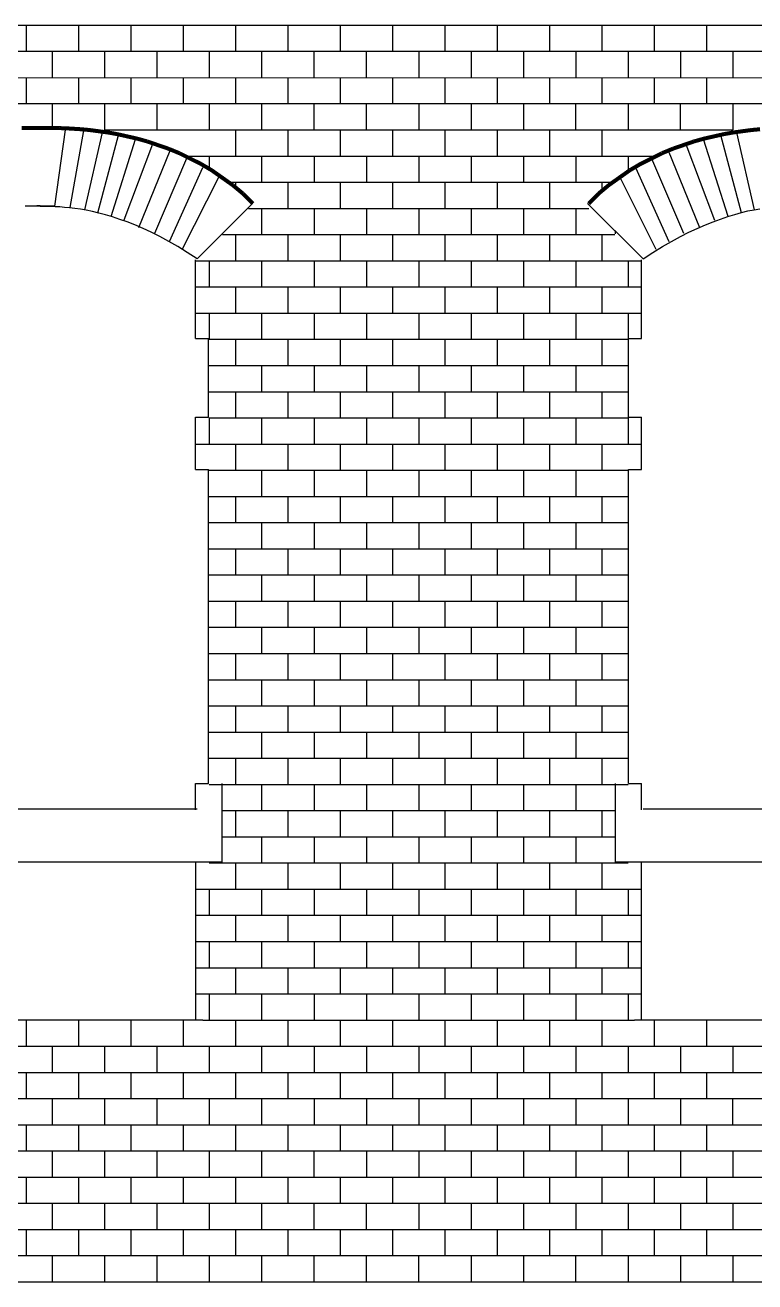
# Model space of a CAD drawing. Extents: x 192 to 301, y 47 to 228.
# Drawn here: x 245.96 to 273.85, y 109 to 157 of the extents above; entities that cross this region are included whole.
import ezdxf

# ---------------------------------------------------------------- set-up
doc = ezdxf.new("R2010")
doc.units = 0
doc.header["$MEASUREMENT"] = 0
doc.layers.add('OHNE_NAMEN', color=5, linetype='CONTINUOUS')

msp = doc.modelspace()

# ---------------------------------------------------------------- linework, layer by layer
at = {"layer": 'OHNE_NAMEN', "color": 7, "linetype": 'CONTINUOUS'}
for p, q in [((198.0001, 156.9999), (295.0002, 156.9999)), ((246.0001, 156.9999), (246.0001, 156.0001)), ((247.9999, 156.9999), (247.9999, 156.0001)), ((249.9999, 156.9999), (249.9999, 156.0001)), ((252.0001, 156.9999), (252.0001, 156.0001)), ((254, 156.9999), (254, 156.0001)), ((255.9999, 156.9999), (255.9999, 156.0001)), ((258.0001, 156.9999), (258.0001, 156.0001)), ((260, 156.9999), (260, 156.0001)), ((261.9999, 156.9999), (261.9999, 156.0001)), ((263.9998, 156.9999), (263.9998, 156.0001)), ((266.0001, 156.9999), (266.0001, 156.0001)), ((268, 156.9999), (268, 156.0001)), ((269.9999, 156.9999), (269.9999, 156.0001)), ((272.0001, 156.9999), (272.0001, 156.0001)), ((198.0001, 156.0001), (295.0002, 156.0001)), ((246.9998, 155.9997), (246.9998, 155)), ((248.9997, 155.9997), (248.9997, 155)), ((251, 155.9997), (251, 155)), ((252.9999, 155.9997), (252.9999, 155)), ((254.9998, 155.9997), (254.9998, 155)), ((257, 156.0001), (257, 155)), ((258.9999, 156.0001), (258.9999, 155)), ((261.0002, 156.0001), (261.0002, 155)), ((263.0001, 156.0001), (263.0001, 155)), ((265, 156.0001), (265, 155.0003)), ((266.9998, 156.0001), (266.9998, 155.0003)), ((269.0001, 156.0001), (269.0001, 155.0003)), ((271, 156.0001), (271, 155.0003)), ((272.9999, 156.0001), (272.9999, 155.0003)), ((299, 155), (193.9396, 154.9576)), ((246.0001, 155), (246.0001, 154.0002)), ((247.9999, 155), (247.9999, 154.0002)), ((249.9999, 155), (249.9999, 154.0002)), ((252.0001, 155), (252.0001, 154.0002)), ((254, 155), (254, 154.0002)), ((255.9999, 155), (255.9999, 154.0002)), ((258.0001, 155), (258.0001, 154.0002)), ((260, 155), (260, 154.0002)), ((261.9999, 155), (261.9999, 154.0002)), ((264.0002, 155), (264.0002, 153.9999)), ((266.0001, 155), (266.0001, 153.9999)), ((268, 155), (268, 153.9999)), ((269.9999, 155), (269.9999, 153.9999)), ((272.0001, 155), (272.0001, 153.9999)), ((299, 153.9999), (194.0006, 154.0002)), ((246.9998, 154.0002), (247.0002, 153.125)), ((249.0001, 154.0002), (249.0001, 153.0001)), ((251, 154.0002), (251, 153.0001)), ((252.9999, 154.0002), (252.9999, 153.0001)), ((255.0001, 154.0002), (255.0001, 153.0001)), ((257, 154.0002), (257, 153.0001)), ((258.9999, 154.0002), (258.9999, 153.0001)), ((261.0002, 154.0002), (261.0002, 153.0001)), ((263.0001, 154.0002), (263.0001, 153.0001)), ((265, 154.0002), (265, 153.0001)), ((267.0002, 153.0008), (267.0002, 154.0005)), ((269.0005, 154.0009), (269.0005, 153.0011)), ((271, 153.0008), (271, 154.0005)), ((273.0002, 154.0009), (273.0002, 153.0011)), ((247.0958, 150.0812), (247.5001, 153.0001)), ((247.6779, 150.0283), (248.207, 152.974)), ((248.2423, 149.9401), (248.9126, 152.9034)), ((248.7362, 149.8342), (249.5299, 152.7976)), ((249.0001, 153.0001), (272.9999, 153.0001)), ((254, 153.0001), (254, 151.9999)), ((255.9999, 153.0001), (255.9999, 151.9999)), ((258.0001, 153.0001), (258.0001, 151.9999)), ((260, 153.0001), (260, 151.9999)), ((261.9999, 153.0001), (261.9999, 151.9999)), ((264.0002, 153.0001), (264.0002, 151.9999)), ((266.0001, 153.0001), (266.0001, 151.9999)), ((268, 153.0001), (268, 151.9999)), ((273.3368, 149.8342), (272.5431, 152.7976)), ((273.8307, 149.9401), (273.1604, 152.9034)), ((249.2477, 149.6931), (250.1826, 152.6388)), ((249.7416, 149.558), (250.8352, 152.4624)), ((250.306, 149.2758), (251.5055, 152.2155)), ((271.7493, 149.2582), (270.5499, 152.1979)), ((272.3137, 149.5404), (271.2201, 152.4448)), ((272.8253, 149.6931), (271.8904, 152.6388)), ((250.9174, 149.0581), (252.1405, 151.9156)), ((252.0001, 151.9999), (269.9999, 151.9999)), ((252.9999, 151.9999), (252.9999, 151.5001)), ((255.0001, 151.9996), (255.0001, 150.9998)), ((257.0004, 151.9996), (257.0004, 150.9998)), ((259.0003, 151.9996), (259.0003, 150.9998)), ((261.0005, 151.9996), (261.0005, 150.9998)), ((263.0004, 151.9996), (263.0004, 150.9998)), ((265.0003, 151.9996), (265.0003, 150.9998)), ((267.0006, 151.9996), (267.0006, 150.9998)), ((269.0001, 151.9999), (269.0001, 151.3752)), ((271.1376, 149.0405), (269.9148, 151.898)), ((251.4819, 148.735), (252.7579, 151.5629)), ((270.5735, 148.7174), (269.2975, 151.5452)), ((251.9758, 148.4528), (253.3576, 151.1924)), ((253.7499, 151.0002), (268.375, 151.0002)), ((254, 150.9998), (254, 150.7501)), ((255.9999, 150.9998), (255.9999, 150)), ((258.0001, 150.9998), (258.0001, 150)), ((260, 150.9998), (260, 150)), ((261.9999, 150.9998), (261.9999, 150)), ((264.0002, 150.9998), (264.0002, 150)), ((266.0001, 150.9998), (266.0001, 150)), ((268, 150.9998), (268, 150.7501)), ((270.0796, 148.4351), (268.6978, 151.1748)), ((252.5335, 148.0707), (254.6551, 150.192)), ((254.4999, 150), (267.5001, 150)), ((255.0001, 149.9997), (255.0001, 148.9999)), ((257.0004, 149.9997), (257.0004, 148.9996)), ((259.0003, 149.9997), (259.0003, 148.9996)), ((261.0005, 149.9997), (261.0005, 148.9996)), ((263.0004, 149.9997), (263.0004, 148.9996)), ((265.0003, 149.9997), (265.0003, 148.9996)), ((267.0006, 149.9997), (267.0006, 148.9996)), ((269.5794, 148.0707), (267.4581, 150.192)), ((253.5001, 148.9999), (268.4999, 148.9999)), ((254, 148.9999), (254, 147.9998)), ((255.9999, 148.9999), (255.9999, 147.9998)), ((258.0001, 148.9999), (258.0001, 147.9998)), ((260, 148.9999), (260, 147.9998)), ((261.9999, 148.9999), (261.9999, 147.9998)), ((264.0002, 148.9999), (264.0002, 147.9998)), ((266.0001, 148.9999), (266.0001, 147.9998)), ((268, 148.9999), (268, 147.9998)), ((268.5179, 149.0296), (268.5179, 149.1548)), ((252.7501, 148.0002), (269.2499, 148.0002)), ((252.9999, 147.9998), (252.9999, 147)), ((255.0001, 147.9994), (255.0001, 146.9997)), ((257.0004, 147.9998), (257.0004, 146.9997)), ((259.0003, 147.9998), (259.0003, 146.9997)), ((261.0005, 147.9998), (261.0005, 146.9997)), ((263.0004, 147.9998), (263.0004, 146.9997)), ((265.0003, 147.9998), (265.0003, 146.9997)), ((267.0006, 147.9998), (267.0006, 146.9997)), ((269.0001, 147.9998), (269.0001, 147)), ((252.7501, 147), (269.2499, 147)), ((254, 147), (254, 145.9999)), ((255.9999, 147), (255.9999, 145.9999)), ((258.0001, 147), (258.0001, 145.9999)), ((260, 147), (260, 145.9999)), ((261.9999, 147), (261.9999, 145.9999)), ((264.0002, 147), (264.0002, 145.9999)), ((266.0001, 147), (266.0001, 145.9999)), ((268, 147), (268, 145.9999)), ((252.7501, 145.9999), (269.2499, 145.9999)), ((252.9999, 145.9999), (252.9999, 144.9998)), ((255.0001, 145.9996), (255.0001, 144.9998)), ((257.0004, 145.9996), (257.0004, 144.9998)), ((259.0003, 145.9996), (259.0003, 144.9998)), ((261.0005, 145.9996), (261.0005, 144.9998)), ((263.0004, 145.9996), (263.0004, 144.9998)), ((265.0003, 145.9999), (265.0003, 144.9998)), ((267.0006, 145.9999), (267.0006, 144.9998)), ((269.0001, 145.9999), (269.0001, 144.9998)), ((253.25, 145.0001), (268.75, 145.0001)), ((254, 145.0001), (254, 144)), ((255.9999, 145.0001), (255.9999, 144)), ((258.0001, 145.0001), (258.0001, 144)), ((260, 145.0001), (260, 144)), ((261.9999, 145.0001), (261.9999, 144)), ((264.0002, 145.0001), (264.0002, 144)), ((266.0001, 145.0001), (266.0001, 144)), ((268, 145.0001), (268, 144)), ((253.25, 144), (268.75, 144)), ((255.0001, 143.9996), (255.0001, 142.9999)), ((257.0004, 143.9996), (257.0004, 142.9999)), ((259.0003, 143.9996), (259.0003, 142.9999)), ((261.0005, 143.9996), (261.0005, 142.9999)), ((263.0004, 143.9996), (263.0004, 142.9999)), ((265.0003, 143.9996), (265.0003, 142.9999)), ((267.0006, 143.9996), (267.0006, 142.9999)), ((253.25, 142.9999), (268.75, 142.9999)), ((254, 142.9999), (254, 141.9998)), ((255.9999, 142.9999), (255.9999, 141.9998)), ((258.0001, 142.9999), (258.0001, 141.9998)), ((260, 142.9999), (260, 141.9998)), ((261.9999, 142.9999), (261.9999, 141.9998)), ((264.0002, 142.9999), (264.0002, 141.9998)), ((266.0001, 142.9999), (266.0001, 141.9998)), ((268, 142.9999), (268, 141.9998)), ((252.9999, 142.0001), (252.9999, 141)), ((253.25, 142.0001), (268.75, 142.0001)), ((255.0001, 141.9998), (255.0001, 141)), ((257.0004, 141.9998), (257.0004, 140.9996)), ((259.0003, 141.9998), (259.0003, 140.9996)), ((261.0005, 141.9998), (261.0005, 140.9996)), ((263.0004, 141.9998), (263.0004, 140.9996)), ((265.0003, 141.9998), (265.0003, 140.9996)), ((267.0006, 141.9998), (267.0006, 140.9996)), ((269.0001, 142.0001), (269.0001, 141)), ((252.7501, 141), (269.2499, 141)), ((254, 141), (254, 139.9999)), ((255.9999, 141), (255.9999, 139.9999)), ((258.0001, 141), (258.0001, 139.9999)), ((260, 141), (260, 139.9999)), ((261.9999, 141), (261.9999, 139.9999)), ((264.0002, 141), (264.0002, 139.9999)), ((266.0001, 141), (266.0001, 139.9999)), ((268, 141), (268, 139.9999)), ((253.25, 139.9999), (268.75, 139.9999)), ((255.0001, 139.9995), (255.0001, 138.9997)), ((257.0004, 139.9999), (257.0004, 138.9997)), ((259.0003, 139.9999), (259.0003, 138.9997)), ((261.0005, 139.9999), (261.0005, 138.9997)), ((263.0004, 139.9999), (263.0004, 138.9997)), ((265.0003, 139.9999), (265.0003, 138.9997)), ((267.0006, 139.9999), (267.0006, 138.9997)), ((253.25, 139.0001), (268.75, 139.0001)), ((254, 139.0001), (254, 138)), ((255.9999, 139.0001), (255.9999, 138)), ((258.0001, 139.0001), (258.0001, 138)), ((260, 139.0001), (260, 138)), ((261.9999, 139.0001), (261.9999, 138)), ((264.0002, 139.0001), (264.0002, 138)), ((266.0001, 139.0001), (266.0001, 138)), ((268, 139.0001), (268, 138)), ((253.25, 138), (268.75, 138)), ((255.0001, 137.9996), (255.0001, 136.9998)), ((257.0004, 137.9996), (257.0004, 136.9998)), ((259.0003, 137.9996), (259.0003, 136.9998)), ((261.0005, 137.9996), (261.0005, 136.9998)), ((263.0004, 137.9996), (263.0004, 136.9998)), ((265.0003, 137.9996), (265.0003, 136.9998)), ((267.0006, 137.9996), (267.0006, 136.9998)), ((253.25, 136.9998), (268.75, 136.9998)), ((254, 137.0002), (254, 136.0001)), ((255.9999, 137.0002), (255.9999, 136.0001)), ((258.0001, 137.0002), (258.0001, 136.0001)), ((260, 137.0002), (260, 136.0001)), ((261.9999, 137.0002), (261.9999, 136.0001)), ((264.0002, 137.0002), (264.0002, 136.0001)), ((266.0001, 137.0002), (266.0001, 136.0001)), ((268, 137.0002), (268, 136.0001)), ((253.25, 136.0001), (268.75, 136.0001)), ((255.0001, 135.9997), (255.0001, 134.9999)), ((257.0004, 135.9997), (257.0004, 134.9996)), ((259.0003, 135.9997), (259.0003, 134.9996)), ((261.0005, 135.9997), (261.0005, 134.9996)), ((263.0004, 135.9997), (263.0004, 134.9996)), ((265.0003, 135.9997), (265.0003, 134.9996)), ((267.0006, 135.9997), (267.0006, 134.9996)), ((253.25, 134.9999), (268.75, 134.9999)), ((254, 134.9999), (254, 133.9998)), ((255.9999, 134.9999), (255.9999, 133.9998)), ((258.0001, 134.9999), (258.0001, 133.9998)), ((260, 134.9999), (260, 133.9998)), ((261.9999, 134.9999), (261.9999, 133.9998)), ((264.0002, 134.9999), (264.0002, 133.9998)), ((266.0001, 134.9999), (266.0001, 133.9998)), ((268, 134.9999), (268, 133.9998)), ((253.25, 134.0002), (268.75, 134.0002)), ((255.0001, 133.9995), (255.0001, 132.9997)), ((257.0004, 133.9998), (257.0004, 132.9997)), ((259.0003, 133.9998), (259.0003, 132.9997)), ((261.0005, 133.9998), (261.0005, 132.9997)), ((263.0004, 133.9998), (263.0004, 132.9997)), ((265.0003, 133.9998), (265.0003, 132.9997)), ((267.0006, 133.9998), (267.0006, 132.9997)), ((253.25, 133), (268.75, 133)), ((254, 133), (254, 131.9999)), ((255.9999, 133), (255.9999, 131.9999)), ((258.0001, 133), (258.0001, 131.9999)), ((260, 133), (260, 131.9999)), ((261.9999, 133), (261.9999, 131.9999)), ((264.0002, 133), (264.0002, 131.9999)), ((266.0001, 133), (266.0001, 131.9999)), ((268, 133), (268, 131.9999)), ((253.25, 131.9999), (268.75, 131.9999)), ((255.0001, 131.9996), (255.0001, 130.9998)), ((257.0004, 131.9999), (257.0004, 130.9998)), ((259.0003, 131.9999), (259.0003, 130.9998)), ((261.0005, 131.9999), (261.0005, 130.9998)), ((263.0004, 131.9999), (263.0004, 130.9998)), ((265.0003, 131.9999), (265.0003, 130.9998)), ((267.0006, 131.9999), (267.0006, 130.9998)), ((253.25, 131.0001), (268.75, 131.0001)), ((254, 131.0001), (254, 130)), ((255.9999, 131.0001), (255.9999, 130)), ((258.0001, 131.0001), (258.0001, 130)), ((260, 131.0001), (260, 130)), ((261.9999, 131.0001), (261.9999, 130)), ((264.0002, 131.0001), (264.0002, 130)), ((266.0001, 131.0001), (266.0001, 130)), ((268, 131.0001), (268, 130)), ((253.25, 130), (268.75, 130)), ((255.0001, 129.9997), (255.0001, 128.9999)), ((257.0004, 129.9997), (257.0004, 128.9999)), ((259.0003, 129.9997), (259.0003, 128.9999)), ((261.0005, 129.9997), (261.0005, 128.9999)), ((263.0004, 129.9997), (263.0004, 128.9999)), ((265.0003, 129.9997), (265.0003, 128.9999)), ((267.0006, 129.9997), (267.0006, 128.9999)), ((253.25, 128.9999), (268.75, 128.9999)), ((254, 128.9999), (254, 127.9998)), ((255.9999, 128.9999), (255.9999, 127.9998)), ((258.0001, 128.9999), (258.0001, 127.9998)), ((260, 128.9999), (260, 127.9998)), ((261.9999, 128.9999), (261.9999, 127.9998)), ((264.0002, 128.9999), (264.0002, 127.9998)), ((266.0001, 128.9999), (266.0001, 127.9998)), ((268, 128.9999), (268, 127.9998)), ((252.9999, 128.0001), (269.0001, 128.0001)), ((253.4722, 128.0298), (253.4722, 125.0297)), ((255.0001, 127.9998), (255.0001, 127)), ((257.0004, 127.9998), (257.0004, 126.9996)), ((259.0003, 127.9998), (259.0003, 126.9996)), ((261.0005, 127.9998), (261.0005, 126.9996)), ((263.0004, 127.9998), (263.0004, 126.9996)), ((265.0003, 127.9998), (265.0003, 126.9996)), ((267.0006, 127.9998), (267.0006, 126.9996)), ((268.5179, 125.0297), (268.5179, 128.0298)), ((253.5001, 127), (268.4999, 127)), ((254, 127), (254, 125.9999)), ((255.9999, 127), (255.9999, 125.9999)), ((258.0001, 127), (258.0001, 125.9999)), ((260, 127), (260, 125.9999)), ((261.9999, 127), (261.9999, 125.9999)), ((264.0002, 127), (264.0002, 125.9999)), ((266.0001, 127), (266.0001, 125.9999)), ((268, 127), (268, 125.9999)), ((253.5001, 125.9999), (268.4999, 125.9999)), ((255.0001, 125.9995), (255.0001, 124.9997)), ((257.0004, 125.9999), (257.0004, 124.9997)), ((259.0003, 125.9999), (259.0003, 124.9997)), ((261.0005, 125.9999), (261.0005, 124.9997)), ((263.0004, 125.9999), (263.0004, 124.9997)), ((265.0003, 125.9999), (265.0003, 124.9997)), ((267.0006, 125.9999), (267.0006, 124.9997)), ((252.9999, 125.0001), (269.0001, 125.0001)), ((254, 125.0001), (254, 124)), ((255.9999, 125.0001), (255.9999, 124)), ((258.0001, 125.0001), (258.0001, 124)), ((260, 125.0001), (260, 124)), ((261.9999, 125.0001), (261.9999, 124)), ((264.0002, 125.0001), (264.0002, 124)), ((266.0001, 125.0001), (266.0001, 124)), ((268, 125.0001), (268, 124)), ((269.5176, 125.0297), (268.5179, 125.0297)), ((252.7501, 124), (269.2499, 124)), ((252.9999, 124), (252.9999, 122.9999)), ((255.0001, 123.9996), (255.0001, 122.9999)), ((257.0004, 123.9996), (257.0004, 122.9999)), ((259.0003, 123.9996), (259.0003, 122.9999)), ((261.0005, 123.9996), (261.0005, 122.9999)), ((263.0004, 123.9996), (263.0004, 122.9999)), ((265.0003, 123.9996), (265.0003, 122.9999)), ((267.0006, 123.9996), (267.0006, 122.9999)), ((269.0001, 124), (269.0001, 122.9999)), ((252.7501, 122.9999), (269.2499, 122.9999)), ((254, 123.0002), (254, 122.0001)), ((255.9999, 123.0002), (255.9999, 122.0001)), ((258.0001, 123.0002), (258.0001, 122.0001)), ((260, 123.0002), (260, 122.0001)), ((261.9999, 123.0002), (261.9999, 122.0001)), ((264.0002, 123.0002), (264.0002, 122.0001)), ((266.0001, 123.0002), (266.0001, 122.0001)), ((268, 123.0002), (268, 122.0001)), ((252.7501, 122.0001), (269.2499, 122.0001)), ((252.9999, 122.0001), (252.9999, 121)), ((255.0001, 121.9997), (255.0001, 121)), ((257.0004, 121.9997), (257.0004, 120.9996)), ((259.0003, 121.9997), (259.0003, 120.9996)), ((261.0005, 121.9997), (261.0005, 120.9996)), ((263.0004, 121.9997), (263.0004, 120.9996)), ((265.0003, 121.9997), (265.0003, 121)), ((267.0006, 121.9997), (267.0006, 121)), ((269.0001, 122.0001), (269.0001, 121)), ((252.7501, 121), (269.2499, 121)), ((254, 121), (254, 119.9998)), ((255.9999, 121), (255.9999, 119.9998)), ((258.0001, 121), (258.0001, 119.9998)), ((260, 121), (260, 119.9998)), ((261.9999, 121), (261.9999, 119.9998)), ((264.0002, 121), (264.0002, 119.9998)), ((266.0001, 121), (266.0001, 119.9998)), ((268, 121), (268, 119.9998)), ((252.7501, 120.0002), (269.2499, 120.0002)), ((252.9999, 119.9998), (252.9999, 119.0001)), ((255.0001, 119.9995), (255.0001, 118.9997)), ((257.0004, 119.9998), (257.0004, 118.9997)), ((259.0003, 119.9998), (259.0003, 118.9997)), ((261.0005, 119.9998), (261.0005, 118.9997)), ((263.0004, 119.9998), (263.0004, 118.9997)), ((265.0003, 119.9998), (265.0003, 118.9997)), ((267.0006, 119.9998), (267.0006, 118.9997)), ((269.0001, 119.9998), (269.0001, 119.0001)), ((245.9997, 119.0001), (245.9997, 118.0003)), ((247.9999, 119.0001), (247.9999, 118.0003)), ((249.9999, 119.0001), (249.9999, 118.0003)), ((251.9998, 119.0001), (251.9998, 118.0003)), ((252.7501, 119.0001), (269.2499, 119.0001)), ((254, 119.0001), (254, 117.9999)), ((255.9999, 119.0001), (255.9999, 117.9999)), ((258.0001, 119.0001), (258.0001, 117.9999)), ((260, 119.0001), (260, 117.9999)), ((261.9999, 119.0001), (261.9999, 117.9999)), ((264.0002, 119.0001), (264.0002, 117.9999)), ((266.0001, 119.0001), (266.0001, 117.9999)), ((268, 119.0001), (268, 117.9999)), ((270.0002, 118.9997), (270.0002, 117.9999)), ((272.0005, 118.9997), (272.0005, 117.9999)), ((195.9998, 118.0013), (297.0001, 117.9999)), ((247.0002, 117.9999), (247.0002, 117.0002)), ((249.0001, 117.9999), (249.0001, 117.0002)), ((251, 117.9999), (251, 117.0002)), ((252.9999, 117.9999), (252.9999, 117.0002)), ((255.0001, 117.9996), (255.0001, 116.9998)), ((257.0004, 117.9999), (257.0004, 116.9998)), ((259.0003, 117.9999), (259.0003, 116.9998)), ((261.0005, 117.9999), (261.0005, 116.9998)), ((263.0004, 117.9999), (263.0004, 116.9998)), ((265.0003, 117.9999), (265.0003, 116.9998)), ((267.0006, 117.9999), (267.0006, 116.9998)), ((269.0001, 117.9999), (269.0001, 117.0002)), ((271, 117.9999), (271, 116.9998)), ((272.9999, 117.9999), (272.9999, 116.9998)), ((195.9998, 117.0012), (297.0001, 117.0012)), ((246.0001, 117.0002), (246.0001, 116)), ((247.9999, 117.0002), (247.9999, 116)), ((249.9999, 117.0002), (249.9999, 116)), ((252.0001, 117.0002), (252.0001, 116)), ((254, 117.0002), (254, 116)), ((256.0002, 116.9998), (256.0002, 115.9997)), ((258.0005, 116.9998), (258.0005, 115.9997)), ((260.0004, 116.9998), (260.0004, 115.9997)), ((262.0003, 116.9998), (262.0003, 115.9997)), ((264.0005, 116.9998), (264.0005, 115.9997)), ((266.0005, 116.9998), (266.0005, 115.9997)), ((268.0003, 116.9998), (268.0003, 115.9997)), ((269.9999, 117.0002), (269.9999, 116)), ((272.0001, 116.9998), (272.0001, 116)), ((195.9998, 116.0015), (297.0001, 116.0015)), ((247.0002, 116), (247.0002, 114.9999)), ((249.0001, 116), (249.0001, 114.9999)), ((251, 116), (251, 114.9999)), ((252.9999, 116), (252.9999, 114.9999)), ((255.0001, 116), (255.0001, 114.9999)), ((257.0004, 115.9997), (257.0004, 114.9999)), ((259.0003, 115.9997), (259.0003, 114.9999)), ((261.0005, 115.9997), (261.0005, 114.9999)), ((263.0004, 115.9997), (263.0004, 114.9999)), ((265.0003, 115.9997), (265.0003, 114.9999)), ((267.0006, 115.9997), (267.0006, 114.9999)), ((269.0005, 115.9997), (269.0005, 114.9999)), ((271, 116), (271, 114.9999)), ((273.0002, 115.001), (273.0002, 116.0011)), ((195.9998, 115.0013), (297.0001, 114.9999)), ((246.0001, 114.9999), (246.0001, 114.0001)), ((247.9999, 114.9999), (247.9999, 114.0001)), ((249.9999, 114.9999), (249.9999, 114.0001)), ((252.0001, 114.9999), (252.0001, 114.0001)), ((254, 114.9999), (254, 114.0001)), ((255.9999, 114.9999), (255.9999, 114.0001)), ((258.0001, 114.9996), (258.0001, 113.9998)), ((260.0004, 114.9999), (260.0004, 113.9998)), ((262.0003, 114.9999), (262.0003, 113.9998)), ((264.0005, 114.9999), (264.0005, 113.9998)), ((266.0005, 114.9999), (266.0005, 113.9998)), ((268.0003, 114.9999), (268.0003, 113.9998)), ((270.0002, 114.9999), (270.0002, 113.9998)), ((272.0001, 114.9999), (272.0001, 114.0001)), ((195.9998, 114.0012), (297.0001, 114.0012)), ((247.0002, 114.0001), (247.0002, 113)), ((249.0001, 114.0001), (249.0001, 113)), ((251, 114.0001), (251, 113)), ((252.9999, 114.0001), (252.9999, 113)), ((255.0001, 114.0001), (255.0001, 113)), ((257, 114.0001), (257, 113)), ((259.0003, 113.9998), (259.0003, 113)), ((261.0005, 113.9998), (261.0005, 112.9997)), ((263.0004, 113.9998), (263.0004, 112.9997)), ((265.0003, 113.9998), (265.0003, 112.9997)), ((267.0006, 113.9998), (267.0006, 112.9997)), ((269.0005, 113.9998), (269.0005, 112.9997)), ((271.0004, 113.9998), (271.0004, 112.9997)), ((272.9999, 114.0001), (272.9999, 113)), ((195.9998, 113.0014), (297.0001, 113.0014)), ((246.0001, 113), (246.0001, 111.9999)), ((247.9999, 113), (247.9999, 111.9999)), ((249.9999, 113), (249.9999, 111.9999)), ((252.0001, 113), (252.0001, 111.9999)), ((254, 113), (254, 111.9999)), ((255.9999, 113), (255.9999, 111.9999)), ((258.0001, 113), (258.0001, 111.9999)), ((260.0004, 112.9997), (260.0004, 111.9999)), ((262.0003, 112.9997), (262.0003, 111.9999)), ((264.0005, 112.9997), (264.0005, 111.9999)), ((266.0005, 112.9997), (266.0005, 111.9999)), ((268.0003, 112.9997), (268.0003, 111.9999)), ((270.0002, 112.9997), (270.0002, 111.9999)), ((272.0005, 112.9997), (272.0005, 111.9999)), ((195.9998, 112.0013), (297.0001, 112.0013)), ((247.0002, 111.9999), (247.0002, 111.0001)), ((249.0001, 111.9999), (249.0001, 111.0001)), ((251, 111.9999), (251, 111.0001)), ((252.9999, 111.9999), (252.9999, 111.0001)), ((255.0001, 111.9999), (255.0001, 111.0001)), ((257, 111.9999), (257, 111.0001)), ((258.9999, 111.9999), (258.9999, 111.0001)), ((261.0002, 111.9995), (261.0002, 110.9998)), ((263.0004, 111.9999), (263.0004, 110.9998)), ((265.0003, 111.9999), (265.0003, 110.9998)), ((267.0006, 111.9999), (267.0006, 110.9998)), ((269.0005, 111.9999), (269.0005, 110.9998)), ((271.0004, 111.9999), (271.0004, 110.9998)), ((273.0002, 111.9999), (273.0002, 110.9998)), ((195.9998, 111.0012), (297.0001, 111.0012)), ((246.0001, 111.0001), (246.0001, 110)), ((247.9999, 111.0001), (247.9999, 110)), ((250.0002, 111.0001), (250.0002, 110)), ((252.0001, 111.0001), (252.0001, 110)), ((254, 111.0001), (254, 110)), ((255.9999, 111.0001), (255.9999, 110)), ((258.0001, 111.0001), (258.0001, 110)), ((260, 111.0001), (260, 110)), ((262.0003, 110.9998), (262.0003, 110)), ((264.0005, 110.9998), (264.0005, 109.9996)), ((266.0005, 110.9998), (266.0005, 109.9996)), ((268.0003, 110.9998), (268.0003, 109.9996)), ((270.0002, 110.9998), (270.0002, 109.9996)), ((272.0005, 110.9998), (272.0005, 109.9996)), ((195.9998, 110.0014), (297.0001, 110.0014)), ((247.0002, 110.0003), (247.0002, 109.0002)), ((249.0001, 110.0003), (249.0001, 109.0002)), ((251, 110.0003), (251, 109.0002)), ((253.0002, 110.0003), (253.0002, 109.0002)), ((255.0001, 110.0003), (255.0001, 109.0002)), ((257, 110.0003), (257, 109.0002)), ((258.9999, 110.0003), (258.9999, 109.0002)), ((260.9998, 110.0003), (260.9998, 109.0002)), ((263.0001, 110.0003), (263.0001, 109.0002)), ((265, 110.0003), (265, 109.0002)), ((267.0006, 109.0009), (267.0006, 110.001)), ((269.0001, 110), (269.0001, 109.0002)), ((271, 110), (271, 109.0002)), ((272.9999, 110), (272.9999, 109.0002)), ((195.9998, 109.0013), (297.0001, 109.0013))]:
    msp.add_line(p, q, dxfattribs=at)
at = {"layer": 'OHNE_NAMEN', "color": 1, "linetype": 'CONTINUOUS'}
for p, q in [((247.0545, 150.0812), (246.0547, 150.0889)), ((252.4721, 145.0298), (252.4721, 148.0298)), ((252.5, 148.0002), (252.7501, 148.0002)), ((269.2506, 148.0002), (269.5007, 148.0002)), ((269.5176, 145.0298), (269.5176, 148.0298)), ((252.5, 147), (252.7501, 147)), ((269.2506, 147.0004), (269.5004, 147.0004)), ((252.5, 145.9999), (252.7501, 145.9999)), ((269.2506, 146.0003), (269.5004, 146.0003)), ((252.4721, 145.0298), (252.972, 145.0298)), ((252.972, 142.0297), (252.972, 145.0298)), ((253.0002, 145.0001), (253.25, 145.0001)), ((268.7504, 145.0001), (269.0005, 145.0001)), ((269.0177, 142.0297), (269.0177, 145.0298)), ((269.0177, 145.0298), (269.5176, 145.0298)), ((253.0002, 144), (253.25, 144)), ((268.7504, 144.0004), (269.0005, 144.0004)), ((253.0002, 143.0002), (253.25, 143.0002)), ((268.7504, 143.0002), (269.0005, 143.0002)), ((252.4721, 140.0298), (252.4721, 142.0297)), ((252.4721, 142.0297), (252.972, 142.0297)), ((253.0002, 142.0001), (253.25, 142.0001)), ((268.7504, 142.0001), (269.0005, 142.0001)), ((269.0177, 142.0297), (269.5176, 142.0297)), ((269.5176, 140.0298), (269.5176, 142.0297)), ((252.5, 141), (252.7501, 141)), ((269.2502, 141.0003), (269.5004, 141.0003)), ((252.4721, 140.0298), (252.972, 140.0298)), ((252.972, 128.0298), (252.972, 140.0298)), ((252.9999, 139.9999), (253.25, 139.9999)), ((268.7504, 140.0002), (269.0005, 140.0002)), ((269.0177, 128.0298), (269.0177, 140.0298)), ((269.0177, 140.0298), (269.5176, 140.0298)), ((252.9999, 139.0001), (253.25, 139.0001)), ((268.7504, 139.0001), (269.0005, 139.0001)), ((252.9999, 138), (253.25, 138)), ((268.7504, 138.0003), (269.0005, 138.0003)), ((252.9999, 137.0002), (253.25, 137.0002)), ((268.7504, 137.0002), (269.0005, 137.0002)), ((252.9999, 136.0001), (253.25, 136.0001)), ((268.7504, 136.0001), (269.0005, 136.0001)), ((252.9999, 134.9999), (253.25, 134.9999)), ((268.7504, 135.0003), (269.0001, 135.0003)), ((252.9999, 134.0002), (253.25, 134.0002)), ((268.7504, 134.0002), (269.0001, 134.0002)), ((252.9999, 133), (253.25, 133)), ((268.7504, 133), (269.0001, 133)), ((252.9999, 131.9999), (253.25, 131.9999)), ((268.7504, 132.0003), (269.0001, 132.0003)), ((252.9999, 131.0001), (253.25, 131.0001)), ((268.7504, 131.0001), (269.0001, 131.0001)), ((252.9999, 130), (253.25, 130)), ((268.75, 130.0004), (269.0001, 130.0004)), ((252.9999, 128.9999), (253.25, 128.9999)), ((268.75, 129.0003), (269.0001, 129.0003)), ((252.4721, 127.0296), (252.4721, 128.0298)), ((252.4721, 128.0298), (252.972, 128.0298)), ((269.0177, 128.0298), (269.5176, 128.0298)), ((269.5176, 127.0296), (269.5176, 128.0298)), ((240.5338, 127.0706), (252.5335, 127.0706)), ((269.5794, 127.0706), (281.5791, 127.0706)), ((252.4721, 125.0297), (240.472, 125.0297)), ((253.4722, 125.0297), (252.4721, 125.0297)), ((252.4721, 125.0297), (252.4721, 119.0297)), ((281.5177, 125.0297), (269.5176, 125.0297)), ((269.5176, 119.0297), (269.5176, 125.0297)), ((252.5, 124), (252.7501, 124)), ((269.2502, 124.0003), (269.5, 124.0003)), ((252.5, 123.0002), (252.7501, 123.0002)), ((269.2502, 123.0002), (269.5, 123.0002)), ((252.5, 122.0001), (252.7501, 122.0001)), ((269.2502, 122.0001), (269.5, 122.0001)), ((252.5, 121), (252.7501, 121)), ((269.2502, 121.0003), (269.5, 121.0003)), ((252.5, 120.0002), (252.7501, 120.0002)), ((269.2502, 120.0002), (269.5, 120.0002)), ((252.7501, 119.0001), (240.2501, 119.0001)), ((246.0001, 119.0001), (246.0001, 118.7002)), ((247.9999, 119.0001), (247.9999, 118.7002)), ((249.9999, 119.0001), (249.9999, 118.7002)), ((251.9998, 119.0001), (251.9998, 118.7002)), ((281.7499, 119.0001), (269.2499, 119.0001)), ((269.9999, 119.0001), (269.9999, 118.7002)), ((271.9998, 119.0001), (271.9998, 118.7002))]:
    msp.add_line(p, q, dxfattribs=at)
at = {"layer": 'OHNE_NAMEN', "color": 7, "linetype": 'CONTINUOUS', "const_width": 0.1528}
for points in [[(245.8258, 153.0671), (246.0392, 153.0699)], [(246.0392, 153.0699), (246.253, 153.0724)], [(246.253, 153.0724), (246.4262, 153.0706)], [(246.4262, 153.0706), (246.5514, 153.0706)], [(246.6587, 153.0706), (246.5338, 153.0706)], [(246.8326, 153.0724), (246.6587, 153.0706)], [(247.0471, 153.0699), (246.8326, 153.0724)], [(247.2616, 153.0671), (247.0471, 153.0699)], [(247.5167, 153.06), (247.2616, 153.0671)], [(247.8038, 153.0421), (247.5167, 153.06)], [(248.0913, 153.0241), (247.8038, 153.0421)], [(248.4106, 152.9951), (248.0913, 153.0241)], [(248.7542, 152.9493), (248.4106, 152.9951)], [(249.0978, 152.9034), (248.7542, 152.9493)], [(249.465, 152.8403), (249.0978, 152.9034)], [(249.8482, 152.7538), (249.465, 152.8403)], [(250.2313, 152.6674), (249.8482, 152.7538)], [(250.6299, 152.5573), (250.2313, 152.6674)], [(271.5196, 152.5573), (271.9165, 152.6674)], [(271.9165, 152.6674), (272.2975, 152.7538)], [(272.2975, 152.7538), (272.6789, 152.8403)], [(272.6789, 152.8403), (273.0444, 152.9034)], [(273.0444, 152.9034), (273.3862, 152.9493)], [(273.3862, 152.9493), (273.7277, 152.9951)], [(273.7277, 152.9951), (274.0455, 153.0241)], [(251.036, 152.418), (250.6299, 152.5573)], [(251.442, 152.2783), (251.036, 152.418)], [(251.8555, 152.109), (251.442, 152.2783)], [(252.2675, 151.9033), (251.8555, 152.109)], [(269.8888, 151.9033), (270.2994, 152.109)], [(270.2994, 152.109), (270.7111, 152.2783)], [(270.7111, 152.2783), (271.1154, 152.418)], [(271.1154, 152.418), (271.5196, 152.5573)], [(252.6799, 151.698), (252.2675, 151.9033)], [(253.0913, 151.4563), (252.6799, 151.698)], [(269.0678, 151.4563), (269.4778, 151.698)], [(269.4778, 151.698), (269.8888, 151.9033)], [(253.4934, 151.1723), (253.0913, 151.4563)], [(253.8952, 150.8883), (253.4934, 151.1723)], [(268.2653, 150.8883), (268.6667, 151.1723)], [(268.6667, 151.1723), (269.0678, 151.4563)], [(254.2879, 150.562), (253.8952, 150.8883)], [(267.8733, 150.562), (268.2653, 150.8883)], [(254.6629, 150.187), (254.2879, 150.562)], [(267.4983, 150.187), (267.8733, 150.562)]]:
    msp.add_lwpolyline(points, dxfattribs=at)
at = {"layer": 'OHNE_NAMEN', "color": 7, "linetype": 'CONTINUOUS'}
for points in [[(245.9588, 150.0946), (246.115, 150.0995)], [(246.115, 150.0995), (246.2717, 150.1045)], [(246.2717, 150.1045), (246.4121, 150.1048)], [(246.4121, 150.1048), (246.5373, 150.1048)], [(246.6587, 150.0706), (246.5338, 150.0706)], [(246.7995, 150.0706), (246.6587, 150.0706)], [(246.9554, 150.0667), (246.7995, 150.0706)], [(247.1117, 150.0628), (246.9554, 150.0667)], [(247.2838, 150.0551), (247.1117, 150.0628)], [(247.4711, 150.0396), (247.2838, 150.0551)], [(247.6588, 150.0237), (247.4711, 150.0396)], [(247.8617, 150.0004), (247.6588, 150.0237)], [(248.0804, 149.9651), (247.8617, 150.0004)], [(248.2991, 149.9302), (248.0804, 149.9651)], [(248.5337, 149.8833), (248.2991, 149.9302)], [(248.7835, 149.8208), (248.5337, 149.8833)], [(249.0336, 149.758), (248.7835, 149.8208)], [(272.815, 149.6928), (273.0811, 149.7732)], [(273.0811, 149.7732), (273.3312, 149.8378)], [(273.3312, 149.8378), (273.5813, 149.9023)], [(273.5813, 149.9023), (273.8159, 149.9514)], [(273.8159, 149.9514), (274.0349, 149.9884)], [(249.2992, 149.6801), (249.0336, 149.758)], [(249.5804, 149.5824), (249.2992, 149.6801)], [(249.8619, 149.4846), (249.5804, 149.5824)], [(250.1586, 149.3675), (249.8619, 149.4846)], [(250.4712, 149.2268), (250.1586, 149.3675)], [(271.6424, 149.2324), (271.955, 149.3746)], [(271.955, 149.3746), (272.252, 149.4935)], [(272.252, 149.4935), (272.5335, 149.5933)], [(272.5335, 149.5933), (272.815, 149.6928)], [(250.7837, 149.0864), (250.4712, 149.2268)], [(251.1118, 148.9223), (250.7837, 149.0864)], [(251.4554, 148.7308), (251.1118, 148.9223)], [(270.6575, 148.7322), (271.0014, 148.9248)], [(271.0014, 148.9248), (271.3295, 149.0902)], [(271.3295, 149.0902), (271.6424, 149.2324)], [(251.7994, 148.5396), (251.4554, 148.7308)], [(252.1585, 148.3208), (251.7994, 148.5396)], [(252.5335, 148.0707), (252.1585, 148.3208)], [(269.5794, 148.0707), (269.9544, 148.3208)], [(269.9544, 148.3208), (270.3139, 148.5399)], [(270.3139, 148.5399), (270.6575, 148.7322)]]:
    msp.add_lwpolyline(points, dxfattribs=at)

doc.saveas('drawing.dxf')
